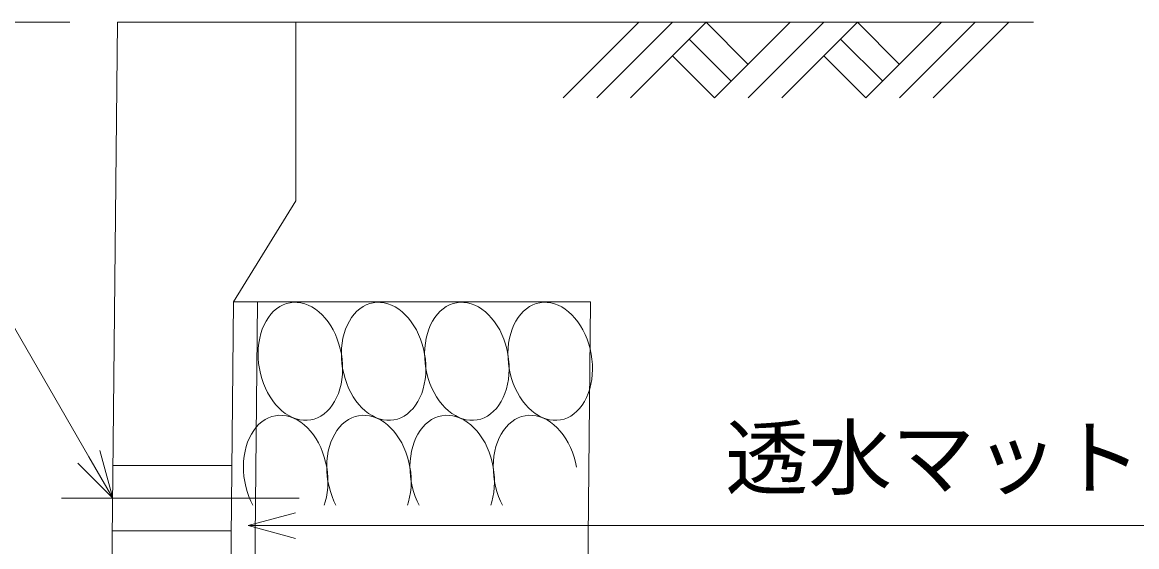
# Model space of a CAD drawing. Units: millimetres, scale not verified. Extents: x 748 to 253048, y 13754 to 73154.
# Drawn here: x 15805 to 20489, y 62312 to 64517 of the extents above; entities that cross this region are included whole.
import ezdxf
from ezdxf.enums import TextEntityAlignment as Align

# ---------------------------------------------------------------- set-up
doc = ezdxf.new("R2010")
doc.units = ezdxf.units.MM
doc.header["$LTSCALE"] = 300
for name, color, linetype, lineweight in [('0_2', 1, 'Continuous', 18), ('D-BMK', 2, 'Continuous', 18), ('D-DCR', 7, 'Continuous', 18), ('D-STR', 1, 'Continuous', 18), ('D-STR-DIM', 7, 'Continuous', 18), ('D-STR-HTXT', 7, 'Continuous', 18)]:
    doc.layers.add(name, color=color, linetype=linetype, lineweight=lineweight)
doc.styles.add('ＭＳ ゴシック', font='')
doc.styles.get('ＭＳ ゴシック').set_extended_font_data('MS Gothic')

msp = doc.modelspace()

# ---------------------------------------------------------------- linework, layer by layer
at = {"layer": '0_2'}
for p, q in [((16185.3, 62516.7), (16085.3, 62689.9)), ((16185.3, 62516.7), (16131.7, 62716.7)), ((16038.9, 62663.1), (16185.3, 62516.7)), ((16754.3, 62401.1), (16954.3, 62454.7)), ((16954.3, 62347.5), (16754.3, 62401.1)), ((16754.3, 62401.1), (16954.3, 62401.1))]:
    msp.add_line(p, q, dxfattribs=at)
at = {"layer": 'D-BMK'}
msp.add_line((15969.7, 62516.7), (16969.7, 62516.7), dxfattribs=at)
at = {"layer": 'D-DCR'}
for p, q in [((18078.1, 64198.5), (18396.3, 64516.7)), ((18219.6, 64198.5), (18537.8, 64516.7)), ((18361, 64198.5), (18679.2, 64516.7)), ((18679.2, 64516.7), (18856, 64339.9)), ((18714.5, 64198.5), (19032.7, 64516.7)), ((18856, 64198.5), (19174.2, 64516.7)), ((18997.4, 64198.5), (19315.6, 64516.7)), ((19315.6, 64516.7), (19492.4, 64339.9)), ((19350.9, 64198.5), (19669.1, 64516.7)), ((19492.4, 64198.5), (19810.6, 64516.7)), ((19633.8, 64198.5), (19952, 64516.7)), ((18608.5, 64446), (18785.3, 64269.2)), ((19244.9, 64446), (19421.6, 64269.2)), ((18537.8, 64375.3), (18714.5, 64198.5)), ((19174.2, 64375.3), (19350.9, 64198.5)), ((16901.3, 63328.9), (16887.5, 63321.6)), ((16915.8, 63334.3), (16901.3, 63328.9)), ((16930.6, 63337.9), (16915.8, 63334.3)), ((16945.8, 63339.6), (16930.6, 63337.9)), ((16961.2, 63339.4), (16945.8, 63339.6)), ((16976.7, 63337.4), (16961.2, 63339.4)), ((16992.2, 63333.4), (16976.7, 63337.4)), ((17007.5, 63327.7), (16992.2, 63333.4)), ((17022.6, 63320.1), (17007.5, 63327.7)), ((17251.3, 63328.9), (17237.5, 63321.6)), ((17265.8, 63334.3), (17251.3, 63328.9)), ((17280.6, 63337.9), (17265.8, 63334.3)), ((17295.8, 63339.6), (17280.6, 63337.9)), ((17311.2, 63339.4), (17295.8, 63339.6)), ((17326.7, 63337.4), (17311.2, 63339.4)), ((17342.2, 63333.4), (17326.7, 63337.4)), ((17357.5, 63327.7), (17342.2, 63333.4)), ((17372.6, 63320.1), (17357.5, 63327.7)), ((17601.3, 63328.9), (17587.5, 63321.6)), ((17615.8, 63334.3), (17601.3, 63328.9)), ((17630.6, 63337.9), (17615.8, 63334.3)), ((17645.8, 63339.6), (17630.6, 63337.9)), ((17661.2, 63339.4), (17645.8, 63339.6)), ((17676.7, 63337.4), (17661.2, 63339.4)), ((17692.2, 63333.4), (17676.7, 63337.4)), ((17707.5, 63327.7), (17692.2, 63333.4)), ((17722.6, 63320.1), (17707.5, 63327.7)), ((17951.3, 63328.9), (17937.5, 63321.6)), ((17965.8, 63334.3), (17951.3, 63328.9)), ((17980.6, 63337.9), (17965.8, 63334.3)), ((17995.8, 63339.6), (17980.6, 63337.9)), ((18011.2, 63339.4), (17995.8, 63339.6)), ((18026.7, 63337.4), (18011.2, 63339.4)), ((18042.2, 63333.4), (18026.7, 63337.4)), ((18057.5, 63327.7), (18042.2, 63333.4)), ((18072.6, 63320.1), (18057.5, 63327.7)), ((16850.3, 63289.7), (16839.6, 63275.9)), ((16861.8, 63302), (16850.3, 63289.7)), ((16874.3, 63312.7), (16861.8, 63302)), ((16887.5, 63321.6), (16874.3, 63312.7)), ((17037.3, 63310.8), (17022.6, 63320.1)), ((17051.5, 63299.8), (17037.3, 63310.8)), ((17065.2, 63287.3), (17051.5, 63299.8)), ((17078.1, 63273.2), (17065.2, 63287.3)), ((17200.3, 63289.7), (17189.6, 63275.9)), ((17211.8, 63302), (17200.3, 63289.7)), ((17224.3, 63312.7), (17211.8, 63302)), ((17237.5, 63321.6), (17224.3, 63312.7)), ((17387.3, 63310.8), (17372.6, 63320.1)), ((17401.5, 63299.8), (17387.3, 63310.8)), ((17415.2, 63287.3), (17401.5, 63299.8)), ((17428.1, 63273.2), (17415.2, 63287.3)), ((17550.3, 63289.7), (17539.6, 63275.9)), ((17561.8, 63302), (17550.3, 63289.7)), ((17574.3, 63312.7), (17561.8, 63302)), ((17587.5, 63321.6), (17574.3, 63312.7)), ((17737.3, 63310.8), (17722.6, 63320.1)), ((17751.5, 63299.8), (17737.3, 63310.8)), ((17765.2, 63287.3), (17751.5, 63299.8)), ((17778.1, 63273.2), (17765.2, 63287.3)), ((17900.3, 63289.7), (17889.6, 63275.9)), ((17911.8, 63302), (17900.3, 63289.7)), ((17924.3, 63312.7), (17911.8, 63302)), ((17937.5, 63321.6), (17924.3, 63312.7)), ((18087.3, 63310.8), (18072.6, 63320.1)), ((18101.5, 63299.8), (18087.3, 63310.8)), ((18115.2, 63287.3), (18101.5, 63299.8)), ((18128.1, 63273.2), (18115.2, 63287.3)), ((16821.5, 63244.3), (16814.1, 63226.7)), ((16830, 63260.8), (16821.5, 63244.3)), ((16839.6, 63275.9), (16830, 63260.8)), ((17090.3, 63257.8), (17078.1, 63273.2)), ((17101.6, 63241.1), (17090.3, 63257.8)), ((17111.9, 63223.3), (17101.6, 63241.1)), ((17171.5, 63244.3), (17164.1, 63226.7)), ((17180, 63260.8), (17171.5, 63244.3)), ((17189.6, 63275.9), (17180, 63260.8)), ((17440.3, 63257.8), (17428.1, 63273.2)), ((17451.6, 63241.1), (17440.3, 63257.8)), ((17461.9, 63223.3), (17451.6, 63241.1)), ((17521.5, 63244.3), (17514.1, 63226.7)), ((17530, 63260.8), (17521.5, 63244.3)), ((17539.6, 63275.9), (17530, 63260.8)), ((17790.3, 63257.8), (17778.1, 63273.2)), ((17801.6, 63241.1), (17790.3, 63257.8)), ((17811.9, 63223.3), (17801.6, 63241.1)), ((17871.5, 63244.3), (17864.1, 63226.7)), ((17880, 63260.8), (17871.5, 63244.3)), ((17889.6, 63275.9), (17880, 63260.8)), ((18140.3, 63257.8), (18128.1, 63273.2)), ((18151.6, 63241.1), (18140.3, 63257.8)), ((18161.9, 63223.3), (18151.6, 63241.1)), ((16803.1, 63188.5), (16799.5, 63168.2)), ((16808, 63208), (16803.1, 63188.5)), ((16814.1, 63226.7), (16808, 63208)), ((17121.1, 63204.5), (17111.9, 63223.3)), ((17129.3, 63184.8), (17121.1, 63204.5)), ((17153.1, 63188.5), (17149.5, 63168.2)), ((17158, 63208), (17153.1, 63188.5)), ((17164.1, 63226.7), (17158, 63208)), ((17471.1, 63204.5), (17461.9, 63223.3)), ((17479.3, 63184.8), (17471.1, 63204.5)), ((17503.1, 63188.5), (17499.5, 63168.2)), ((17508, 63208), (17503.1, 63188.5)), ((17514.1, 63226.7), (17508, 63208)), ((17821.1, 63204.5), (17811.9, 63223.3)), ((17829.3, 63184.8), (17821.1, 63204.5)), ((17853.1, 63188.5), (17849.5, 63168.2)), ((17858, 63208), (17853.1, 63188.5)), ((17864.1, 63226.7), (17858, 63208)), ((18171.1, 63204.5), (18161.9, 63223.3)), ((18179.3, 63184.8), (18171.1, 63204.5)), ((16797.2, 63147.3), (16796.3, 63126.1)), ((16799.5, 63168.2), (16797.2, 63147.3)), ((17136.2, 63164.4), (17129.3, 63184.8)), ((17141.9, 63143.4), (17136.2, 63164.4)), ((17146.4, 63122.1), (17141.9, 63143.4)), ((17147.2, 63147.3), (17146.3, 63126.1)), ((17149.5, 63168.2), (17147.2, 63147.3)), ((17486.2, 63164.4), (17479.3, 63184.8)), ((17491.9, 63143.4), (17486.2, 63164.4)), ((17496.4, 63122.1), (17491.9, 63143.4)), ((17497.2, 63147.3), (17496.3, 63126.1)), ((17499.5, 63168.2), (17497.2, 63147.3)), ((17836.2, 63164.4), (17829.3, 63184.8)), ((17841.9, 63143.4), (17836.2, 63164.4)), ((17846.4, 63122.1), (17841.9, 63143.4)), ((17847.2, 63147.3), (17846.3, 63126.1)), ((17849.5, 63168.2), (17847.2, 63147.3)), ((18186.2, 63164.4), (18179.3, 63184.8)), ((18191.9, 63143.4), (18186.2, 63164.4)), ((18196.4, 63122.1), (18191.9, 63143.4)), ((16796.3, 63126.1), (16796.8, 63104.5)), ((16796.8, 63104.5), (16798.6, 63082.9)), ((17146.3, 63126.1), (17146.8, 63104.5)), ((17149.5, 63100.5), (17146.4, 63122.1)), ((17146.8, 63104.5), (17148.6, 63082.9)), ((17151.3, 63078.9), (17149.5, 63100.5)), ((17496.3, 63126.1), (17496.8, 63104.5)), ((17499.5, 63100.5), (17496.4, 63122.1)), ((17496.8, 63104.5), (17498.6, 63082.9)), ((17501.3, 63078.9), (17499.5, 63100.5)), ((17846.3, 63126.1), (17846.8, 63104.5)), ((17849.5, 63100.5), (17846.4, 63122.1)), ((17846.8, 63104.5), (17848.6, 63082.9)), ((17851.3, 63078.9), (17849.5, 63100.5)), ((18199.5, 63100.5), (18196.4, 63122.1)), ((18201.3, 63078.9), (18199.5, 63100.5)), ((16798.6, 63082.9), (16801.7, 63061.3)), ((16801.7, 63061.3), (16806.1, 63040)), ((17148.6, 63082.9), (17151.7, 63061.3)), ((17150.8, 63036), (17151.7, 63057.3)), ((17151.7, 63057.3), (17151.3, 63078.9)), ((17151.7, 63061.3), (17156.1, 63040)), ((17498.6, 63082.9), (17501.7, 63061.3)), ((17500.8, 63036), (17501.7, 63057.3)), ((17501.7, 63057.3), (17501.3, 63078.9)), ((17501.7, 63061.3), (17506.1, 63040)), ((17848.6, 63082.9), (17851.7, 63061.3)), ((17850.8, 63036), (17851.7, 63057.3)), ((17851.7, 63057.3), (17851.3, 63078.9)), ((17851.7, 63061.3), (17856.1, 63040)), ((18200.8, 63036), (18201.7, 63057.3)), ((18201.7, 63057.3), (18201.3, 63078.9)), ((16806.1, 63040), (16811.8, 63019)), ((16811.8, 63019), (16818.8, 62998.6)), ((17145, 62994.9), (17148.6, 63015.2)), ((17148.6, 63015.2), (17150.8, 63036)), ((17156.1, 63040), (17161.8, 63019)), ((17161.8, 63019), (17168.8, 62998.6)), ((17495, 62994.9), (17498.6, 63015.2)), ((17498.6, 63015.2), (17500.8, 63036)), ((17506.1, 63040), (17511.8, 63019)), ((17511.8, 63019), (17518.8, 62998.6)), ((17845, 62994.9), (17848.6, 63015.2)), ((17848.6, 63015.2), (17850.8, 63036)), ((17856.1, 63040), (17861.8, 63019)), ((17861.8, 63019), (17868.8, 62998.6)), ((18195, 62994.9), (18198.6, 63015.2)), ((18198.6, 63015.2), (18200.8, 63036)), ((16818.8, 62998.6), (16826.9, 62978.9)), ((16826.9, 62978.9), (16836.2, 62960.1)), ((16836.2, 62960.1), (16846.5, 62942.3)), ((17126.6, 62939.1), (17134, 62956.7)), ((17134, 62956.7), (17140.1, 62975.4)), ((17140.1, 62975.4), (17145, 62994.9)), ((17168.8, 62998.6), (17176.9, 62978.9)), ((17176.9, 62978.9), (17186.2, 62960.1)), ((17186.2, 62960.1), (17196.5, 62942.3)), ((17476.6, 62939.1), (17484, 62956.7)), ((17484, 62956.7), (17490.1, 62975.4)), ((17490.1, 62975.4), (17495, 62994.9)), ((17518.8, 62998.6), (17526.9, 62978.9)), ((17526.9, 62978.9), (17536.2, 62960.1)), ((17536.2, 62960.1), (17546.5, 62942.3)), ((17826.6, 62939.1), (17834, 62956.7)), ((17834, 62956.7), (17840.1, 62975.4)), ((17840.1, 62975.4), (17845, 62994.9)), ((17868.8, 62998.6), (17876.9, 62978.9)), ((17876.9, 62978.9), (17886.2, 62960.1)), ((17886.2, 62960.1), (17896.5, 62942.3)), ((18176.6, 62939.1), (18184, 62956.7)), ((18184, 62956.7), (18190.1, 62975.4)), ((18190.1, 62975.4), (18195, 62994.9)), ((16846.5, 62942.3), (16857.8, 62925.6)), ((16857.8, 62925.6), (16869.9, 62910.2)), ((16869.9, 62910.2), (16882.9, 62896.1)), ((17097.8, 62893.7), (17108.4, 62907.4)), ((17108.4, 62907.4), (17118.1, 62922.6)), ((17118.1, 62922.6), (17126.6, 62939.1)), ((17196.5, 62942.3), (17207.8, 62925.6)), ((17207.8, 62925.6), (17219.9, 62910.2)), ((17219.9, 62910.2), (17232.9, 62896.1)), ((17447.8, 62893.7), (17458.4, 62907.4)), ((17458.4, 62907.4), (17468.1, 62922.6)), ((17468.1, 62922.6), (17476.6, 62939.1)), ((17546.5, 62942.3), (17557.8, 62925.6)), ((17557.8, 62925.6), (17569.9, 62910.2)), ((17569.9, 62910.2), (17582.9, 62896.1)), ((17797.8, 62893.7), (17808.4, 62907.4)), ((17808.4, 62907.4), (17818.1, 62922.6)), ((17818.1, 62922.6), (17826.6, 62939.1)), ((17896.5, 62942.3), (17907.8, 62925.6)), ((17907.8, 62925.6), (17919.9, 62910.2)), ((17919.9, 62910.2), (17932.9, 62896.1)), ((18147.8, 62893.7), (18158.4, 62907.4)), ((18158.4, 62907.4), (18168.1, 62922.6)), ((18168.1, 62922.6), (18176.6, 62939.1)), ((16854.1, 62859.3), (16839.7, 62853.9)), ((16869, 62862.9), (16854.1, 62859.3)), ((16884.2, 62864.6), (16869, 62862.9)), ((16882.9, 62896.1), (16896.5, 62883.6)), ((16899.6, 62864.4), (16884.2, 62864.6)), ((16896.5, 62883.6), (16910.7, 62872.6)), ((16915.1, 62862.4), (16899.6, 62864.4)), ((16910.7, 62872.6), (16925.5, 62863.3)), ((16930.6, 62858.4), (16915.1, 62862.4)), ((16925.5, 62863.3), (16940.5, 62855.7)), ((17046.7, 62854.5), (17060.6, 62861.7)), ((17060.6, 62861.7), (17073.8, 62870.7)), ((17073.8, 62870.7), (17086.2, 62881.4)), ((17086.2, 62881.4), (17097.8, 62893.7)), ((17204.1, 62859.3), (17189.7, 62853.9)), ((17219, 62862.9), (17204.1, 62859.3)), ((17234.2, 62864.6), (17219, 62862.9)), ((17232.9, 62896.1), (17246.5, 62883.6)), ((17249.6, 62864.4), (17234.2, 62864.6)), ((17246.5, 62883.6), (17260.7, 62872.6)), ((17265.1, 62862.4), (17249.6, 62864.4)), ((17260.7, 62872.6), (17275.5, 62863.3)), ((17280.6, 62858.4), (17265.1, 62862.4)), ((17275.5, 62863.3), (17290.5, 62855.7)), ((17396.7, 62854.5), (17410.6, 62861.7)), ((17410.6, 62861.7), (17423.8, 62870.7)), ((17423.8, 62870.7), (17436.2, 62881.4)), ((17436.2, 62881.4), (17447.8, 62893.7)), ((17554.1, 62859.3), (17539.7, 62853.9)), ((17569, 62862.9), (17554.1, 62859.3)), ((17584.2, 62864.6), (17569, 62862.9)), ((17582.9, 62896.1), (17596.5, 62883.6)), ((17599.6, 62864.4), (17584.2, 62864.6)), ((17596.5, 62883.6), (17610.7, 62872.6)), ((17615.1, 62862.4), (17599.6, 62864.4)), ((17610.7, 62872.6), (17625.5, 62863.3)), ((17630.6, 62858.4), (17615.1, 62862.4)), ((17625.5, 62863.3), (17640.5, 62855.7)), ((17746.7, 62854.5), (17760.6, 62861.7)), ((17760.6, 62861.7), (17773.8, 62870.7)), ((17773.8, 62870.7), (17786.2, 62881.4)), ((17786.2, 62881.4), (17797.8, 62893.7)), ((17904.1, 62859.3), (17889.7, 62853.9)), ((17919, 62862.9), (17904.1, 62859.3)), ((17934.2, 62864.6), (17919, 62862.9)), ((17932.9, 62896.1), (17946.5, 62883.6)), ((17949.6, 62864.4), (17934.2, 62864.6)), ((17946.5, 62883.6), (17960.7, 62872.6)), ((17965.1, 62862.4), (17949.6, 62864.4)), ((17960.7, 62872.6), (17975.5, 62863.3)), ((17980.6, 62858.4), (17965.1, 62862.4)), ((17975.5, 62863.3), (17990.5, 62855.7)), ((18096.7, 62854.5), (18110.6, 62861.7)), ((18110.6, 62861.7), (18123.8, 62870.7)), ((18123.8, 62870.7), (18136.2, 62881.4)), ((18136.2, 62881.4), (18147.8, 62893.7)), ((16788.6, 62814.7), (16778, 62800.9)), ((16800.2, 62827), (16788.6, 62814.7)), ((16812.7, 62837.7), (16800.2, 62827)), ((16825.9, 62846.6), (16812.7, 62837.7)), ((16839.7, 62853.9), (16825.9, 62846.6)), ((16945.9, 62852.7), (16930.6, 62858.4)), ((16940.5, 62855.7), (16955.9, 62849.9)), ((16961, 62845.1), (16945.9, 62852.7)), ((16955.9, 62849.9), (16971.4, 62846)), ((16975.7, 62835.8), (16961, 62845.1)), ((16971.4, 62846), (16986.9, 62844)), ((16989.9, 62824.8), (16975.7, 62835.8)), ((16986.9, 62844), (17002.3, 62843.8)), ((17003.6, 62812.3), (16989.9, 62824.8)), ((17002.3, 62843.8), (17017.4, 62845.5)), ((17016.5, 62798.2), (17003.6, 62812.3)), ((17017.4, 62845.5), (17032.3, 62849.1)), ((17032.3, 62849.1), (17046.7, 62854.5)), ((17138.6, 62814.7), (17128, 62800.9)), ((17150.2, 62827), (17138.6, 62814.7)), ((17162.7, 62837.7), (17150.2, 62827)), ((17175.9, 62846.6), (17162.7, 62837.7)), ((17189.7, 62853.9), (17175.9, 62846.6)), ((17295.9, 62852.7), (17280.6, 62858.4)), ((17290.5, 62855.7), (17305.9, 62849.9)), ((17311, 62845.1), (17295.9, 62852.7)), ((17305.9, 62849.9), (17321.4, 62846)), ((17325.7, 62835.8), (17311, 62845.1)), ((17321.4, 62846), (17336.9, 62844)), ((17339.9, 62824.8), (17325.7, 62835.8)), ((17336.9, 62844), (17352.3, 62843.8)), ((17353.6, 62812.3), (17339.9, 62824.8)), ((17352.3, 62843.8), (17367.4, 62845.5)), ((17366.5, 62798.2), (17353.6, 62812.3)), ((17367.4, 62845.5), (17382.3, 62849.1)), ((17382.3, 62849.1), (17396.7, 62854.5)), ((17488.6, 62814.7), (17478, 62800.9)), ((17500.2, 62827), (17488.6, 62814.7)), ((17512.7, 62837.7), (17500.2, 62827)), ((17525.9, 62846.6), (17512.7, 62837.7)), ((17539.7, 62853.9), (17525.9, 62846.6)), ((17645.9, 62852.7), (17630.6, 62858.4)), ((17640.5, 62855.7), (17655.9, 62849.9)), ((17661, 62845.1), (17645.9, 62852.7)), ((17655.9, 62849.9), (17671.4, 62846)), ((17675.7, 62835.8), (17661, 62845.1)), ((17671.4, 62846), (17686.9, 62844)), ((17689.9, 62824.8), (17675.7, 62835.8)), ((17686.9, 62844), (17702.3, 62843.8)), ((17703.6, 62812.3), (17689.9, 62824.8)), ((17702.3, 62843.8), (17717.4, 62845.5)), ((17716.5, 62798.2), (17703.6, 62812.3)), ((17717.4, 62845.5), (17732.3, 62849.1)), ((17732.3, 62849.1), (17746.7, 62854.5)), ((17838.6, 62814.7), (17828, 62800.9)), ((17850.2, 62827), (17838.6, 62814.7)), ((17862.7, 62837.7), (17850.2, 62827)), ((17875.9, 62846.6), (17862.7, 62837.7)), ((17889.7, 62853.9), (17875.9, 62846.6)), ((17995.9, 62852.7), (17980.6, 62858.4)), ((17990.5, 62855.7), (18005.9, 62849.9)), ((18011, 62845.1), (17995.9, 62852.7)), ((18005.9, 62849.9), (18021.4, 62846)), ((18025.7, 62835.8), (18011, 62845.1)), ((18021.4, 62846), (18036.9, 62844)), ((18039.9, 62824.8), (18025.7, 62835.8)), ((18036.9, 62844), (18052.3, 62843.8)), ((18053.6, 62812.3), (18039.9, 62824.8)), ((18052.3, 62843.8), (18067.4, 62845.5)), ((18066.5, 62798.2), (18053.6, 62812.3)), ((18067.4, 62845.5), (18082.3, 62849.1)), ((18082.3, 62849.1), (18096.7, 62854.5)), ((16759.9, 62769.3), (16752.5, 62751.7)), ((16768.4, 62785.8), (16759.9, 62769.3)), ((16778, 62800.9), (16768.4, 62785.8)), ((17028.7, 62782.8), (17016.5, 62798.2)), ((17040, 62766.1), (17028.7, 62782.8)), ((17050.3, 62748.3), (17040, 62766.1)), ((17109.9, 62769.3), (17102.5, 62751.7)), ((17118.4, 62785.8), (17109.9, 62769.3)), ((17128, 62800.9), (17118.4, 62785.8)), ((17378.7, 62782.8), (17366.5, 62798.2)), ((17390, 62766.1), (17378.7, 62782.8)), ((17400.3, 62748.3), (17390, 62766.1)), ((17459.9, 62769.3), (17452.5, 62751.7)), ((17468.4, 62785.8), (17459.9, 62769.3)), ((17478, 62800.9), (17468.4, 62785.8)), ((17728.7, 62782.8), (17716.5, 62798.2)), ((17740, 62766.1), (17728.7, 62782.8)), ((17750.3, 62748.3), (17740, 62766.1)), ((17809.9, 62769.3), (17802.5, 62751.7)), ((17818.4, 62785.8), (17809.9, 62769.3)), ((17828, 62800.9), (17818.4, 62785.8)), ((18078.7, 62782.8), (18066.5, 62798.2)), ((18090, 62766.1), (18078.7, 62782.8)), ((18100.3, 62748.3), (18090, 62766.1)), ((16746.3, 62733), (16741.5, 62713.5)), ((16752.5, 62751.7), (16746.3, 62733)), ((17059.5, 62729.5), (17050.3, 62748.3)), ((17067.6, 62709.8), (17059.5, 62729.5)), ((17096.3, 62733), (17091.5, 62713.5)), ((17102.5, 62751.7), (17096.3, 62733)), ((17409.5, 62729.5), (17400.3, 62748.3)), ((17417.6, 62709.8), (17409.5, 62729.5)), ((17446.3, 62733), (17441.5, 62713.5)), ((17452.5, 62751.7), (17446.3, 62733)), ((17759.5, 62729.5), (17750.3, 62748.3)), ((17767.6, 62709.8), (17759.5, 62729.5)), ((17796.3, 62733), (17791.5, 62713.5)), ((17802.5, 62751.7), (17796.3, 62733)), ((18109.5, 62729.5), (18100.3, 62748.3)), ((18117.6, 62709.8), (18109.5, 62729.5)), ((16735.6, 62672.3), (16734.7, 62651.1)), ((16737.9, 62693.2), (16735.6, 62672.3)), ((16741.5, 62713.5), (16737.9, 62693.2)), ((17074.6, 62689.4), (17067.6, 62709.8)), ((17080.3, 62668.4), (17074.6, 62689.4)), ((17085.6, 62672.3), (17084.7, 62651.1)), ((17087.9, 62693.2), (17085.6, 62672.3)), ((17091.5, 62713.5), (17087.9, 62693.2)), ((17424.6, 62689.4), (17417.6, 62709.8)), ((17430.3, 62668.4), (17424.6, 62689.4)), ((17435.6, 62672.3), (17434.7, 62651.1)), ((17437.9, 62693.2), (17435.6, 62672.3)), ((17441.5, 62713.5), (17437.9, 62693.2)), ((17774.6, 62689.4), (17767.6, 62709.8)), ((17780.3, 62668.4), (17774.6, 62689.4)), ((17785.6, 62672.3), (17784.7, 62651.1)), ((17787.9, 62693.2), (17785.6, 62672.3)), ((17791.5, 62713.5), (17787.9, 62693.2)), ((18124.6, 62689.4), (18117.6, 62709.8)), ((18130.3, 62668.4), (18124.6, 62689.4)), ((16734.7, 62651.1), (16735.2, 62629.5)), ((16735.2, 62629.5), (16736.9, 62607.9)), ((17084.8, 62647.1), (17080.3, 62668.4)), ((17084.7, 62651.1), (17085.2, 62629.5)), ((17087.9, 62625.5), (17084.8, 62647.1)), ((17085.2, 62629.5), (17086.9, 62607.9)), ((17089.7, 62603.9), (17087.9, 62625.5)), ((17434.8, 62647.1), (17430.3, 62668.4)), ((17434.7, 62651.1), (17435.2, 62629.5)), ((17437.9, 62625.5), (17434.8, 62647.1)), ((17435.2, 62629.5), (17436.9, 62607.9)), ((17439.7, 62603.9), (17437.9, 62625.5)), ((17784.8, 62647.1), (17780.3, 62668.4)), ((17784.7, 62651.1), (17785.2, 62629.5)), ((17787.9, 62625.5), (17784.8, 62647.1)), ((17785.2, 62629.5), (17786.9, 62607.9)), ((17789.7, 62603.9), (17787.9, 62625.5)), ((18134.8, 62647.1), (18130.3, 62668.4)), ((16736.9, 62607.9), (16740.1, 62586.3)), ((16740.1, 62586.3), (16744.5, 62565)), ((17086.9, 62607.9), (17090.1, 62586.3)), ((17089.2, 62561), (17090.1, 62582.3)), ((17090.1, 62582.3), (17089.7, 62603.9)), ((17090.1, 62586.3), (17094.5, 62565)), ((17436.9, 62607.9), (17440.1, 62586.3)), ((17439.2, 62561), (17440.1, 62582.3)), ((17440.1, 62582.3), (17439.7, 62603.9)), ((17440.1, 62586.3), (17444.5, 62565)), ((17786.9, 62607.9), (17790.1, 62586.3)), ((17789.2, 62561), (17790.1, 62582.3)), ((17790.1, 62582.3), (17789.7, 62603.9)), ((17790.1, 62586.3), (17794.5, 62565)), ((16744.5, 62565), (16750.2, 62544)), ((16750.2, 62544), (16757.2, 62523.6)), ((17083.4, 62519.9), (17087, 62540.2)), ((17087, 62540.2), (17089.2, 62561)), ((17094.5, 62565), (17100.2, 62544)), ((17100.2, 62544), (17107.2, 62523.6)), ((17433.4, 62519.9), (17437, 62540.2)), ((17437, 62540.2), (17439.2, 62561)), ((17444.5, 62565), (17450.2, 62544)), ((17450.2, 62544), (17457.2, 62523.6)), ((17783.4, 62519.9), (17787, 62540.2)), ((17787, 62540.2), (17789.2, 62561)), ((17794.5, 62565), (17800.2, 62544)), ((17800.2, 62544), (17807.2, 62523.6)), ((16757.2, 62523.6), (16765.3, 62503.9)), ((16765.3, 62503.9), (16773.6, 62487.1)), ((17074.1, 62487.1), (17078.5, 62500.4)), ((17078.5, 62500.4), (17083.4, 62519.9)), ((17107.2, 62523.6), (17115.3, 62503.9)), ((17115.3, 62503.9), (17123.6, 62487.1)), ((17424.1, 62487.1), (17428.5, 62500.4)), ((17428.5, 62500.4), (17433.4, 62519.9)), ((17457.2, 62523.6), (17465.3, 62503.9)), ((17465.3, 62503.9), (17473.6, 62487.1)), ((17774.1, 62487.1), (17778.5, 62500.4)), ((17778.5, 62500.4), (17783.4, 62519.9)), ((17807.2, 62523.6), (17815.3, 62503.9)), ((17815.3, 62503.9), (17823.6, 62487.1))]:
    msp.add_line(p, q, dxfattribs=at)
at = {"layer": 'D-STR'}
for p, q in [((16155.3, 59516.7), (16205.3, 64516.7)), ((16205.3, 64516.7), (16955.3, 64516.7)), ((16955.3, 63766.7), (16955.3, 64516.7)), ((16955.3, 64516.7), (20055.3, 64516.7)), ((16693.6, 63341.7), (16955.3, 63766.7)), ((16693.6, 63341.7), (16665.3, 60516.7)), ((16693.6, 63341.7), (18193.7, 63341.7)), ((16793.6, 63341.7), (16765.3, 60516.7)), ((18193.7, 63341.7), (18167.9, 60766.7)), ((16186.7, 62654.2), (16686.7, 62654.2)), ((16184, 62379.2), (16684, 62379.2))]:
    msp.add_line(p, q, dxfattribs=at)
at = {"layer": 'D-STR-DIM'}
msp.add_line((16005.3, 64516.7), (13155.3, 64516.7), dxfattribs=at)
at = {"layer": 'D-STR-HTXT'}
for p, q in [((16085.3, 62689.9), (15608, 63516.7)), ((16954.3, 62401.1), (21181.9, 62401.1))]:
    msp.add_line(p, q, dxfattribs=at)

# ---------------------------------------------------------------- texts
at = {"layer": 'D-STR-HTXT', "color": 1, "style": 'ＭＳ ゴシック'}
msp.add_text('透水マット', height=256.6, dxfattribs=at).set_placement((18759.7, 62481.5), align=Align.BOTTOM_LEFT)

doc.saveas('drawing.dxf')
